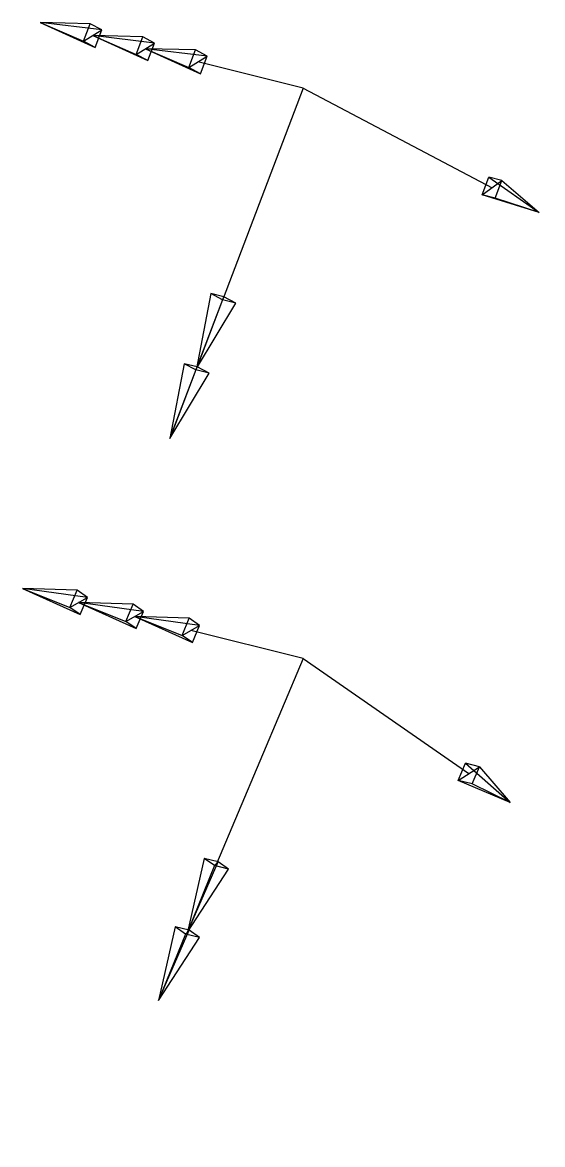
# Model space of a CAD drawing. Header units: millimetres. Extents: x -10973 to 14, y -157 to 191.
# Drawn here: x -1245.43 to -1231.66, y 122.03 to 151.74 of the extents above; entities that cross this region are included whole.
import ezdxf

# ---------------------------------------------------------------- set-up
doc = ezdxf.new("R2010")
doc.units = ezdxf.units.MM
doc.layers.add('AutoDetect_50_55', color=1, linetype='Continuous')

# ---------------------------------------------------------------- blocks, each defined once
blk = doc.blocks.new('Kontrollpunkt')
at = {"color": 0}
for q in [(0, 6), (8, 0), (0, 0, 4)]:
    blk.add_line((0, 0), q, dxfattribs=at)
for points in [[(0.25, 8, -0.25), (-0.25, 8, -0.25), (-0.25, 8, 0.25), (0, 10, 0), (-0.25, 8, -0.25), (0.25, 8, 0.25), (0, 10, 0), (0.25, 8, -0.25), (0.25, 8, 0.25), (-0.25, 8, 0.25)], [(0.25, 6, -0.25), (-0.25, 6, -0.25), (-0.25, 6, 0.25), (0, 8, 0), (-0.25, 6, -0.25), (0.25, 6, 0.25), (0, 8, 0), (0.25, 6, -0.25), (0.25, 6, 0.25), (-0.25, 6, 0.25)], [(0.25, 0.25, 4), (-0.25, 0.25, 4), (-0.25, -0.25, 4), (0, 0, 6), (-0.25, 0.25, 4), (0.25, -0.25, 4), (0, 0, 6), (0.25, 0.25, 4), (0.25, -0.25, 4), (-0.25, -0.25, 4)], [(0.25, 0.25, 6), (-0.25, 0.25, 6), (-0.25, -0.25, 6), (0, 0, 8), (-0.25, 0.25, 6), (0.25, -0.25, 6), (0, 0, 8), (0.25, 0.25, 6), (0.25, -0.25, 6), (-0.25, -0.25, 6)], [(0.25, 0.25, 8), (-0.25, 0.25, 8), (-0.25, -0.25, 8), (0, 0, 10), (-0.25, 0.25, 8), (0.25, -0.25, 8), (0, 0, 10), (0.25, 0.25, 8), (0.25, -0.25, 8), (-0.25, -0.25, 8)], [(8, 0.25, -0.25), (8, 0.25, 0.25), (8, -0.25, 0.25), (10, 0, 0), (8, 0.25, 0.25), (8, -0.25, -0.25), (10, 0, 0), (8, 0.25, -0.25), (8, -0.25, -0.25), (8, -0.25, 0.25)]]:
    blk.add_polyline3d(points, dxfattribs=at)

msp = doc.modelspace()

# ---------------------------------------------------------------- block references
at = {"layer": 'AutoDetect_50_55', "color": 1, "extrusion": (-0.696364, 0.173648, -0.696364), "rotation": 279.7183999161086}
msp.add_blockref('Kontrollpunkt', (153.997, 935.715, 816.386), dxfattribs=at)
at = {"layer": 'AutoDetect_50_55', "color": 1, "extrusion": (-0.743283, 0.185348, -0.642788), "rotation": 283.7118257682571}
msp.add_blockref('Kontrollpunkt', (168.648, 862.817, 886.695), dxfattribs=at)

doc.saveas('drawing.dxf')
